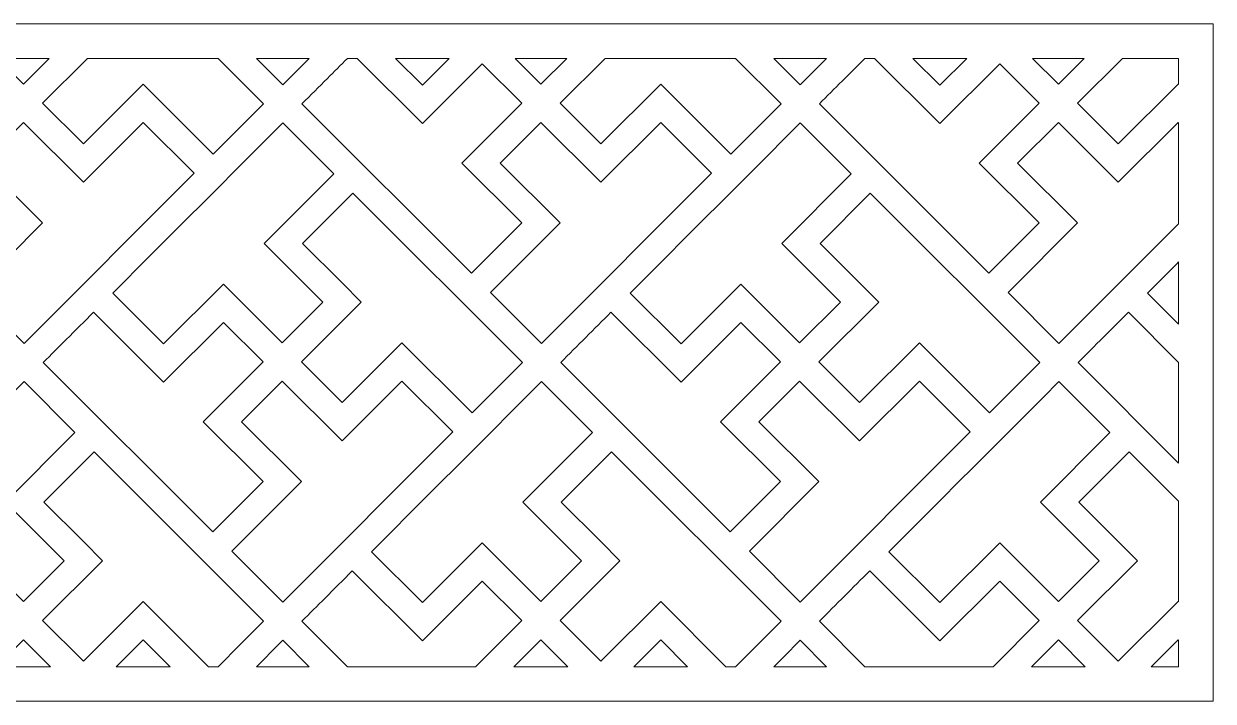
# Model space of a CAD drawing. Header units: centimetres. Extents: x -27 to -1.5, y 1.7 to 9.
# Drawn here: x -14.25 to -1.5, y 1.74 to 9 of the extents above; entities that cross this region are included whole.
import ezdxf

# ---------------------------------------------------------------- set-up
doc = ezdxf.new("R2010")
doc.units = ezdxf.units.CM
doc.header["$MEASUREMENT"] = 0
doc.layers.add('layer 1', color=7, linetype='Continuous')

msp = doc.modelspace()

# ---------------------------------------------------------------- linework, layer by layer
at = {"layer": 'layer 1', "color": 250, "lineweight": 9}
for points, knots in [([(-1.49729, 9.00077), (-1.49729, 9.00077), (-1.49728, 1.73594), (-1.49728, 1.73594), (-1.49728, 1.73594), (-1.49728, 1.73594), (-26.99689, 1.73594), (-26.99689, 1.73594), (-26.99689, 1.73594), (-26.99689, 1.73594), (-26.99688, 9.00077), (-26.99688, 9.00077), (-26.99688, 9.00077), (-26.99688, 9.00077), (-1.49729, 9.00077), (-1.49729, 9.00077)], [0, 0, 0, 0, 0.2, 0.2, 0.2, 0.2, 0.4, 0.4, 0.4, 0.4, 0.6, 0.6, 0.6, 0.6, 1, 1, 1, 1]), ([(-14.52953, 8.63025), (-14.52953, 8.63025), (-13.9775, 8.63025), (-13.9775, 8.63025), (-13.9775, 8.63025), (-13.9775, 8.63025), (-14.25351, 8.35424), (-14.25351, 8.35424), (-14.25351, 8.35424), (-14.25351, 8.35424), (-14.52953, 8.63025), (-14.52953, 8.63025)], [0, 0, 0, 0, 0.25, 0.25, 0.25, 0.25, 0.5, 0.5, 0.5, 0.5, 1, 1, 1, 1]), ([(-13.56655, 8.63025), (-13.56655, 8.63025), (-12.16651, 8.63025), (-12.16651, 8.63025), (-12.16651, 8.63025), (-12.16651, 8.63025), (-11.67858, 8.14235), (-11.67858, 8.14235), (-11.67858, 8.14235), (-11.67858, 8.14235), (-11.90011, 7.92081), (-11.90011, 7.92081), (-11.90011, 7.92081), (-11.90011, 7.92081), (-12.21799, 7.60295), (-12.21799, 7.60295), (-12.21799, 7.60295), (-12.21799, 7.60295), (-12.96927, 8.35424), (-12.96927, 8.35424), (-12.96927, 8.35424), (-12.96927, 8.35424), (-13.61137, 7.7121), (-13.61137, 7.7121), (-13.61137, 7.7121), (-13.61137, 7.7121), (-14.04802, 8.14876), (-14.04802, 8.14876), (-14.04802, 8.14876), (-14.04802, 8.14876), (-13.56655, 8.63025), (-13.56655, 8.63025)], [0, 0, 0, 0, 0.11111111, 0.11111111, 0.11111111, 0.11111111, 0.22222222, 0.22222222, 0.22222222, 0.22222222, 0.33333333, 0.33333333, 0.33333333, 0.33333333, 0.44444444, 0.44444444, 0.44444444, 0.44444444, 0.55555556, 0.55555556, 0.55555556, 0.55555556, 0.66666667, 0.66666667, 0.66666667, 0.66666667, 0.77777778, 0.77777778, 0.77777778, 0.77777778, 1, 1, 1, 1]), ([(-11.75553, 8.63025), (-11.75553, 8.63025), (-11.19065, 8.63025), (-11.19065, 8.63025), (-11.19065, 8.63025), (-11.19065, 8.63025), (-11.47307, 8.34782), (-11.47307, 8.34782), (-11.47307, 8.34782), (-11.47307, 8.34782), (-11.75553, 8.63025), (-11.75553, 8.63025)], [0, 0, 0, 0, 0.25, 0.25, 0.25, 0.25, 0.5, 0.5, 0.5, 0.5, 1, 1, 1, 1]), ([(-10.77969, 8.63025), (-10.77969, 8.63025), (-10.67676, 8.63025), (-10.67676, 8.63025), (-10.67676, 8.63025), (-10.67676, 8.63025), (-9.97694, 7.93045), (-9.97694, 7.93045), (-9.97694, 7.93045), (-9.97694, 7.93045), (-9.33479, 8.57256), (-9.33479, 8.57256), (-9.33479, 8.57256), (-9.33479, 8.57256), (-8.911, 8.14876), (-8.911, 8.14876), (-8.911, 8.14876), (-8.911, 8.14876), (-9.55314, 7.50664), (-9.55314, 7.50664), (-9.55314, 7.50664), (-9.55314, 7.50664), (-8.911, 6.8645), (-8.911, 6.8645), (-8.911, 6.8645), (-8.911, 6.8645), (-9.45039, 6.32513), (-9.45039, 6.32513), (-9.45039, 6.32513), (-9.45039, 6.32513), (-11.26764, 8.14235), (-11.26764, 8.14235), (-11.26764, 8.14235), (-11.17664, 8.2333), (-11.08566, 8.32429), (-10.99472, 8.41524), (-10.99472, 8.41524), (-10.92306, 8.48692), (-10.85133, 8.55859), (-10.77969, 8.63025)], [0, 0, 0, 0, 0.09090909, 0.09090909, 0.09090909, 0.09090909, 0.18181818, 0.18181818, 0.18181818, 0.18181818, 0.27272727, 0.27272727, 0.27272727, 0.27272727, 0.36363636, 0.36363636, 0.36363636, 0.36363636, 0.45454545, 0.45454545, 0.45454545, 0.45454545, 0.54545455, 0.54545455, 0.54545455, 0.54545455, 0.63636364, 0.63636364, 0.63636364, 0.63636364, 0.72727273, 0.72727273, 0.72727273, 0.72727273, 0.81818182, 0.81818182, 0.81818182, 0.81818182, 1, 1, 1, 1]), ([(-10.2658, 8.63025), (-10.2658, 8.63025), (-9.68806, 8.63025), (-9.68806, 8.63025), (-9.68806, 8.63025), (-9.68806, 8.63025), (-9.97694, 8.3414), (-9.97694, 8.3414), (-9.97694, 8.3414), (-9.97694, 8.3414), (-10.2658, 8.63025), (-10.2658, 8.63025)], [0, 0, 0, 0, 0.25, 0.25, 0.25, 0.25, 0.5, 0.5, 0.5, 0.5, 1, 1, 1, 1]), ([(-8.98153, 8.63025), (-8.98153, 8.63025), (-8.42951, 8.63025), (-8.42951, 8.63025), (-8.42951, 8.63025), (-8.42951, 8.63025), (-8.70553, 8.35424), (-8.70553, 8.35424), (-8.70553, 8.35424), (-8.70553, 8.35424), (-8.98153, 8.63025), (-8.98153, 8.63025)], [0, 0, 0, 0, 0.25, 0.25, 0.25, 0.25, 0.5, 0.5, 0.5, 0.5, 1, 1, 1, 1]), ([(-8.01853, 8.63025), (-8.01853, 8.63025), (-6.61851, 8.63025), (-6.61851, 8.63025), (-6.61851, 8.63025), (-6.61851, 8.63025), (-6.13059, 8.14235), (-6.13059, 8.14235), (-6.13059, 8.14235), (-6.13059, 8.14235), (-6.66997, 7.60295), (-6.66997, 7.60295), (-6.66997, 7.60295), (-6.66997, 7.60295), (-7.42126, 8.35424), (-7.42126, 8.35424), (-7.42126, 8.35424), (-7.42126, 8.35424), (-8.06337, 7.7121), (-8.06337, 7.7121), (-8.06337, 7.7121), (-8.06337, 7.7121), (-8.50004, 8.14876), (-8.50004, 8.14876), (-8.50004, 8.14876), (-8.50004, 8.14876), (-8.01853, 8.63025), (-8.01853, 8.63025)], [0, 0, 0, 0, 0.125, 0.125, 0.125, 0.125, 0.25, 0.25, 0.25, 0.25, 0.375, 0.375, 0.375, 0.375, 0.5, 0.5, 0.5, 0.5, 0.625, 0.625, 0.625, 0.625, 0.75, 0.75, 0.75, 0.75, 1, 1, 1, 1]), ([(-6.20758, 8.63025), (-6.20758, 8.63025), (-5.64267, 8.63025), (-5.64267, 8.63025), (-5.64267, 8.63025), (-5.64267, 8.63025), (-5.9251, 8.34779), (-5.9251, 8.34779), (-5.9251, 8.34779), (-5.9251, 8.34779), (-6.20758, 8.63025), (-6.20758, 8.63025)], [0, 0, 0, 0, 0.25, 0.25, 0.25, 0.25, 0.5, 0.5, 0.5, 0.5, 1, 1, 1, 1]), ([(-5.23171, 8.63025), (-5.23171, 8.63025), (-5.12878, 8.63025), (-5.12878, 8.63025), (-5.12878, 8.63025), (-5.12878, 8.63025), (-4.42895, 7.93045), (-4.42895, 7.93045), (-4.42895, 7.93045), (-4.42895, 7.93045), (-3.78681, 8.57256), (-3.78681, 8.57256), (-3.78681, 8.57256), (-3.78681, 8.57256), (-3.36303, 8.14876), (-3.36303, 8.14876), (-3.36303, 8.14876), (-3.36303, 8.14876), (-4.00514, 7.50664), (-4.00514, 7.50664), (-4.00514, 7.50664), (-4.00514, 7.50664), (-3.36303, 6.8645), (-3.36303, 6.8645), (-3.36303, 6.8645), (-3.36303, 6.8645), (-3.90241, 6.32513), (-3.90241, 6.32513), (-3.90241, 6.32513), (-3.90241, 6.32513), (-5.71964, 8.14235), (-5.71964, 8.14235), (-5.71964, 8.14235), (-5.55697, 8.30496), (-5.39435, 8.46764), (-5.23171, 8.63025)], [0, 0, 0, 0, 0.1, 0.1, 0.1, 0.1, 0.2, 0.2, 0.2, 0.2, 0.3, 0.3, 0.3, 0.3, 0.4, 0.4, 0.4, 0.4, 0.5, 0.5, 0.5, 0.5, 0.6, 0.6, 0.6, 0.6, 0.7, 0.7, 0.7, 0.7, 0.8, 0.8, 0.8, 0.8, 1, 1, 1, 1]), ([(-4.71782, 8.63025), (-4.71782, 8.63025), (-4.1401, 8.63025), (-4.1401, 8.63025), (-4.1401, 8.63025), (-4.1401, 8.63025), (-4.42895, 8.3414), (-4.42895, 8.3414), (-4.42895, 8.3414), (-4.42895, 8.3414), (-4.71782, 8.63025), (-4.71782, 8.63025)], [0, 0, 0, 0, 0.25, 0.25, 0.25, 0.25, 0.5, 0.5, 0.5, 0.5, 1, 1, 1, 1]), ([(-3.43357, 8.63025), (-3.43357, 8.63025), (-2.8815, 8.63025), (-2.8815, 8.63025), (-2.8815, 8.63025), (-2.8815, 8.63025), (-3.15755, 8.35424), (-3.15755, 8.35424), (-3.15755, 8.35424), (-3.15755, 8.35424), (-3.43357, 8.63025), (-3.43357, 8.63025)], [0, 0, 0, 0, 0.25, 0.25, 0.25, 0.25, 0.5, 0.5, 0.5, 0.5, 1, 1, 1, 1]), ([(-1.8678, 8.63025), (-1.8678, 8.63025), (-1.8678, 8.34875), (-1.8678, 8.34875), (-1.8678, 8.34875), (-1.8678, 8.34875), (-1.87328, 8.35424), (-1.87328, 8.35424), (-1.87328, 8.35424), (-1.87328, 8.35424), (-2.5154, 7.7121), (-2.5154, 7.7121), (-2.5154, 7.7121), (-2.5154, 7.7121), (-2.95209, 8.14876), (-2.95209, 8.14876), (-2.95209, 8.14876), (-2.95209, 8.14876), (-2.47054, 8.63025), (-2.47054, 8.63025), (-2.47054, 8.63025), (-2.47054, 8.63025), (-1.8678, 8.63025), (-1.8678, 8.63025)], [0, 0, 0, 0, 0.14285714, 0.14285714, 0.14285714, 0.14285714, 0.28571429, 0.28571429, 0.28571429, 0.28571429, 0.42857143, 0.42857143, 0.42857143, 0.42857143, 0.57142857, 0.57142857, 0.57142857, 0.57142857, 0.71428571, 0.71428571, 0.71428571, 0.71428571, 1, 1, 1, 1]), ([(-12.42347, 7.39747), (-12.42347, 7.39747), (-12.96927, 7.94331), (-12.96927, 7.94331), (-12.96927, 7.94331), (-12.96927, 7.94331), (-13.61137, 7.30115), (-13.61137, 7.30115), (-13.61137, 7.30115), (-13.61137, 7.30115), (-14.25351, 7.94331), (-14.25351, 7.94331), (-14.25351, 7.94331), (-14.25351, 7.94331), (-14.69016, 7.50664), (-14.69016, 7.50664), (-14.69016, 7.50664), (-14.69016, 7.50664), (-14.04802, 6.8645), (-14.04802, 6.8645), (-14.04802, 6.8645), (-14.04802, 6.8645), (-14.7929, 6.11961), (-14.7929, 6.11961), (-14.7929, 6.11961), (-14.7929, 6.11961), (-14.24705, 5.57384), (-14.24705, 5.57384), (-14.24705, 5.57384), (-14.24705, 5.57384), (-12.42347, 7.39747), (-12.42347, 7.39747)], [0, 0, 0, 0, 0.11111111, 0.11111111, 0.11111111, 0.11111111, 0.22222222, 0.22222222, 0.22222222, 0.22222222, 0.33333333, 0.33333333, 0.33333333, 0.33333333, 0.44444444, 0.44444444, 0.44444444, 0.44444444, 0.55555556, 0.55555556, 0.55555556, 0.55555556, 0.66666667, 0.66666667, 0.66666667, 0.66666667, 0.77777778, 0.77777778, 0.77777778, 0.77777778, 1, 1, 1, 1]), ([(-10.92729, 7.39108), (-10.92729, 7.39108), (-11.47309, 7.93685), (-11.47309, 7.93685), (-11.47309, 7.93685), (-12.08097, 7.32898), (-12.68886, 6.72107), (-13.29671, 6.11322), (-13.29671, 6.11322), (-13.29671, 6.11322), (-12.75092, 5.56741), (-12.75092, 5.56741), (-12.75092, 5.56741), (-12.75092, 5.56741), (-12.1088, 6.20955), (-12.1088, 6.20955), (-12.1088, 6.20955), (-12.1088, 6.20955), (-11.47953, 5.58025), (-11.47953, 5.58025), (-11.47953, 5.58025), (-11.47953, 5.58025), (-11.04285, 6.01689), (-11.04285, 6.01689), (-11.04285, 6.01689), (-11.04285, 6.01689), (-11.67214, 6.6462), (-11.67214, 6.6462), (-11.67214, 6.6462), (-11.67214, 6.6462), (-10.92729, 7.39108), (-10.92729, 7.39108)], [0, 0, 0, 0, 0.11111111, 0.11111111, 0.11111111, 0.11111111, 0.22222222, 0.22222222, 0.22222222, 0.22222222, 0.33333333, 0.33333333, 0.33333333, 0.33333333, 0.44444444, 0.44444444, 0.44444444, 0.44444444, 0.55555556, 0.55555556, 0.55555556, 0.55555556, 0.66666667, 0.66666667, 0.66666667, 0.66666667, 0.77777778, 0.77777778, 0.77777778, 0.77777778, 1, 1, 1, 1]), ([(-6.87545, 7.39747), (-6.87545, 7.39747), (-7.42128, 7.94331), (-7.42128, 7.94331), (-7.42128, 7.94331), (-7.42128, 7.94331), (-8.06337, 7.30115), (-8.06337, 7.30115), (-8.06337, 7.30115), (-8.06337, 7.30115), (-8.70553, 7.94331), (-8.70553, 7.94331), (-8.70553, 7.94331), (-8.70553, 7.94331), (-9.14218, 7.50664), (-9.14218, 7.50664), (-9.14218, 7.50664), (-9.14218, 7.50664), (-8.50004, 6.8645), (-8.50004, 6.8645), (-8.50004, 6.8645), (-8.50004, 6.8645), (-9.24493, 6.11961), (-9.24493, 6.11961), (-9.24493, 6.11961), (-9.24493, 6.11961), (-8.6991, 5.57384), (-8.6991, 5.57384), (-8.6991, 5.57384), (-8.6991, 5.57384), (-6.87545, 7.39747), (-6.87545, 7.39747)], [0, 0, 0, 0, 0.11111111, 0.11111111, 0.11111111, 0.11111111, 0.22222222, 0.22222222, 0.22222222, 0.22222222, 0.33333333, 0.33333333, 0.33333333, 0.33333333, 0.44444444, 0.44444444, 0.44444444, 0.44444444, 0.55555556, 0.55555556, 0.55555556, 0.55555556, 0.66666667, 0.66666667, 0.66666667, 0.66666667, 0.77777778, 0.77777778, 0.77777778, 0.77777778, 1, 1, 1, 1]), ([(-5.9251, 7.93686), (-6.53298, 7.32898), (-7.14089, 6.72107), (-7.74876, 6.11322), (-7.74876, 6.11322), (-7.74876, 6.11322), (-7.20293, 5.56741), (-7.20293, 5.56741), (-7.20293, 5.56741), (-7.20293, 5.56741), (-6.56081, 6.20955), (-6.56081, 6.20955), (-6.56081, 6.20955), (-6.56081, 6.20955), (-5.93152, 5.58025), (-5.93152, 5.58025), (-5.93152, 5.58025), (-5.93152, 5.58025), (-5.49485, 6.01689), (-5.49485, 6.01689), (-5.49485, 6.01689), (-5.49485, 6.01689), (-6.12418, 6.6462), (-6.12418, 6.6462), (-6.12418, 6.6462), (-6.12418, 6.6462), (-5.37931, 7.39108), (-5.37931, 7.39108), (-5.37931, 7.39108), (-5.37931, 7.39108), (-5.9251, 7.93686), (-5.9251, 7.93686)], [0, 0, 0, 0, 0.11111111, 0.11111111, 0.11111111, 0.11111111, 0.22222222, 0.22222222, 0.22222222, 0.22222222, 0.33333333, 0.33333333, 0.33333333, 0.33333333, 0.44444444, 0.44444444, 0.44444444, 0.44444444, 0.55555556, 0.55555556, 0.55555556, 0.55555556, 0.66666667, 0.66666667, 0.66666667, 0.66666667, 0.77777778, 0.77777778, 0.77777778, 0.77777778, 1, 1, 1, 1]), ([(-1.8678, 7.93778), (-1.8678, 7.93778), (-1.8678, 6.85717), (-1.8678, 6.85717), (-1.8678, 6.85717), (-1.8678, 6.85717), (-3.15114, 5.57384), (-3.15114, 5.57384), (-3.15114, 5.57384), (-3.15114, 5.57384), (-3.69691, 6.11961), (-3.69691, 6.11961), (-3.69691, 6.11961), (-3.69691, 6.11961), (-2.95209, 6.8645), (-2.95209, 6.8645), (-2.95209, 6.8645), (-2.95209, 6.8645), (-3.59419, 7.50664), (-3.59419, 7.50664), (-3.59419, 7.50664), (-3.59419, 7.50664), (-3.15755, 7.94331), (-3.15755, 7.94331), (-3.15755, 7.94331), (-3.15755, 7.94331), (-2.5154, 7.30115), (-2.5154, 7.30115), (-2.5154, 7.30115), (-2.5154, 7.30115), (-1.87328, 7.94331), (-1.87328, 7.94331), (-1.87328, 7.94331), (-1.87328, 7.94331), (-1.8678, 7.93778), (-1.8678, 7.93778)], [0, 0, 0, 0, 0.1, 0.1, 0.1, 0.1, 0.2, 0.2, 0.2, 0.2, 0.3, 0.3, 0.3, 0.3, 0.4, 0.4, 0.4, 0.4, 0.5, 0.5, 0.5, 0.5, 0.6, 0.6, 0.6, 0.6, 0.7, 0.7, 0.7, 0.7, 0.8, 0.8, 0.8, 0.8, 1, 1, 1, 1]), ([(-8.90461, 5.36835), (-8.90461, 5.36835), (-10.7218, 7.18556), (-10.7218, 7.18556), (-10.7218, 7.18556), (-10.7218, 7.18556), (-11.26118, 6.6462), (-11.26118, 6.6462), (-11.26118, 6.6462), (-11.26118, 6.6462), (-10.83741, 6.22236), (-10.83741, 6.22236), (-10.83741, 6.22236), (-10.83741, 6.22236), (-10.83741, 6.22236), (-10.83741, 6.22236), (-10.83741, 6.22236), (-10.83741, 6.22236), (-10.63191, 6.01689), (-10.63191, 6.01689), (-10.63191, 6.01689), (-10.63191, 6.01689), (-11.27403, 5.37478), (-11.27403, 5.37478), (-11.27403, 5.37478), (-11.27403, 5.37478), (-10.83741, 4.93812), (-10.83741, 4.93812), (-10.83741, 4.93812), (-10.83741, 4.93812), (-10.19526, 5.58027), (-10.19526, 5.58027), (-10.19526, 5.58027), (-10.19526, 5.58027), (-9.44395, 4.82898), (-9.44395, 4.82898), (-9.44395, 4.82898), (-9.44395, 4.82898), (-9.12612, 5.14681), (-9.12612, 5.14681), (-9.12612, 5.14681), (-9.12612, 5.14681), (-8.90461, 5.36835), (-8.90461, 5.36835)], [0, 0, 0, 0, 0.08333333, 0.08333333, 0.08333333, 0.08333333, 0.16666667, 0.16666667, 0.16666667, 0.16666667, 0.25, 0.25, 0.25, 0.25, 0.33333333, 0.33333333, 0.33333333, 0.33333333, 0.41666667, 0.41666667, 0.41666667, 0.41666667, 0.5, 0.5, 0.5, 0.5, 0.58333333, 0.58333333, 0.58333333, 0.58333333, 0.66666667, 0.66666667, 0.66666667, 0.66666667, 0.75, 0.75, 0.75, 0.75, 0.83333333, 0.83333333, 0.83333333, 0.83333333, 1, 1, 1, 1]), ([(-3.35659, 5.36835), (-3.35659, 5.36835), (-5.17382, 7.18556), (-5.17382, 7.18556), (-5.17382, 7.18556), (-5.17382, 7.18556), (-5.7132, 6.6462), (-5.7132, 6.6462), (-5.7132, 6.6462), (-5.7132, 6.6462), (-5.28939, 6.22236), (-5.28939, 6.22236), (-5.28939, 6.22236), (-5.28939, 6.22236), (-5.28939, 6.22236), (-5.28939, 6.22236), (-5.28939, 6.22236), (-5.28939, 6.22236), (-5.08392, 6.01689), (-5.08392, 6.01689), (-5.08392, 6.01689), (-5.08392, 6.01689), (-5.72606, 5.37478), (-5.72606, 5.37478), (-5.72606, 5.37478), (-5.72606, 5.37478), (-5.28939, 4.93812), (-5.28939, 4.93812), (-5.28939, 4.93812), (-5.28939, 4.93812), (-4.64727, 5.58025), (-4.64727, 5.58025), (-4.64727, 5.58025), (-4.64727, 5.58025), (-3.89598, 4.82898), (-3.89598, 4.82898), (-3.89598, 4.82898), (-3.89598, 4.82898), (-3.55247, 5.17251), (-3.55247, 5.17251), (-3.55247, 5.17251), (-3.55247, 5.17251), (-3.35659, 5.36835), (-3.35659, 5.36835)], [0, 0, 0, 0, 0.08333333, 0.08333333, 0.08333333, 0.08333333, 0.16666667, 0.16666667, 0.16666667, 0.16666667, 0.25, 0.25, 0.25, 0.25, 0.33333333, 0.33333333, 0.33333333, 0.33333333, 0.41666667, 0.41666667, 0.41666667, 0.41666667, 0.5, 0.5, 0.5, 0.5, 0.58333333, 0.58333333, 0.58333333, 0.58333333, 0.66666667, 0.66666667, 0.66666667, 0.66666667, 0.75, 0.75, 0.75, 0.75, 0.83333333, 0.83333333, 0.83333333, 0.83333333, 1, 1, 1, 1]), ([(-1.8678, 6.44619), (-1.8678, 6.44619), (-1.8678, 5.78022), (-1.8678, 5.78022), (-1.8678, 5.78022), (-1.8678, 5.78022), (-2.20078, 6.11322), (-2.20078, 6.11322), (-2.20078, 6.11322), (-2.08976, 6.22421), (-1.9788, 6.33523), (-1.8678, 6.44619)], [0, 0, 0, 0, 0.25, 0.25, 0.25, 0.25, 0.5, 0.5, 0.5, 0.5, 1, 1, 1, 1]), ([(-12.22437, 3.55115), (-12.22437, 3.55115), (-11.685, 4.09053), (-11.685, 4.09053), (-11.685, 4.09053), (-11.685, 4.09053), (-12.32713, 4.73263), (-12.32713, 4.73263), (-12.32713, 4.73263), (-12.32713, 4.73263), (-11.685, 5.37478), (-11.685, 5.37478), (-11.685, 5.37478), (-11.685, 5.37478), (-12.1088, 5.79857), (-12.1088, 5.79857), (-12.1088, 5.79857), (-12.1088, 5.79857), (-12.75092, 5.15645), (-12.75092, 5.15645), (-12.75092, 5.15645), (-12.75092, 5.15645), (-13.50223, 5.90774), (-13.50223, 5.90774), (-13.50223, 5.90774), (-13.59959, 5.81034), (-13.69697, 5.71297), (-13.79439, 5.61557), (-13.79439, 5.61557), (-13.87678, 5.53316), (-13.95923, 5.45076), (-14.04161, 5.36835), (-14.04161, 5.36835), (-14.04161, 5.36835), (-12.22437, 3.55115), (-12.22437, 3.55115)], [0, 0, 0, 0, 0.1, 0.1, 0.1, 0.1, 0.2, 0.2, 0.2, 0.2, 0.3, 0.3, 0.3, 0.3, 0.4, 0.4, 0.4, 0.4, 0.5, 0.5, 0.5, 0.5, 0.6, 0.6, 0.6, 0.6, 0.7, 0.7, 0.7, 0.7, 0.8, 0.8, 0.8, 0.8, 1, 1, 1, 1]), ([(-7.95423, 5.90774), (-8.13403, 5.72793), (-8.31381, 5.54816), (-8.4936, 5.36835), (-8.4936, 5.36835), (-8.4936, 5.36835), (-6.67638, 3.55115), (-6.67638, 3.55115), (-6.67638, 3.55115), (-6.67638, 3.55115), (-6.13701, 4.09053), (-6.13701, 4.09053), (-6.13701, 4.09053), (-6.13701, 4.09053), (-6.77915, 4.73265), (-6.77915, 4.73265), (-6.77915, 4.73265), (-6.77915, 4.73265), (-6.13701, 5.37478), (-6.13701, 5.37478), (-6.13701, 5.37478), (-6.13701, 5.37478), (-6.56081, 5.79857), (-6.56081, 5.79857), (-6.56081, 5.79857), (-6.56081, 5.79857), (-7.20293, 5.15645), (-7.20293, 5.15645), (-7.20293, 5.15645), (-7.20293, 5.15645), (-7.95423, 5.90774), (-7.95423, 5.90774)], [0, 0, 0, 0, 0.11111111, 0.11111111, 0.11111111, 0.11111111, 0.22222222, 0.22222222, 0.22222222, 0.22222222, 0.33333333, 0.33333333, 0.33333333, 0.33333333, 0.44444444, 0.44444444, 0.44444444, 0.44444444, 0.55555556, 0.55555556, 0.55555556, 0.55555556, 0.66666667, 0.66666667, 0.66666667, 0.66666667, 0.77777778, 0.77777778, 0.77777778, 0.77777778, 1, 1, 1, 1]), ([(-1.8678, 5.36928), (-1.8678, 5.36928), (-1.8678, 4.29047), (-1.8678, 4.29047), (-1.8678, 4.29047), (-1.8678, 4.29047), (-2.94563, 5.36835), (-2.94563, 5.36835), (-2.94563, 5.36835), (-2.76583, 5.54816), (-2.58606, 5.72793), (-2.40625, 5.90774), (-2.40625, 5.90774), (-2.40625, 5.90774), (-1.8678, 5.36928), (-1.8678, 5.36928)], [0, 0, 0, 0, 0.2, 0.2, 0.2, 0.2, 0.4, 0.4, 0.4, 0.4, 0.6, 0.6, 0.6, 0.6, 1, 1, 1, 1]), ([(-13.70127, 4.61706), (-13.70127, 4.61706), (-14.24705, 5.16288), (-14.24705, 5.16288), (-14.24705, 5.16288), (-14.85497, 4.55499), (-15.46285, 3.94709), (-16.07074, 3.33923), (-16.07074, 3.33923), (-16.07074, 3.33923), (-15.5249, 2.79341), (-15.5249, 2.79341), (-15.5249, 2.79341), (-15.5249, 2.79341), (-14.8828, 3.43553), (-14.8828, 3.43553), (-14.8828, 3.43553), (-14.8828, 3.43553), (-14.25352, 2.80627), (-14.25352, 2.80627), (-14.25352, 2.80627), (-14.25352, 2.80627), (-13.81686, 3.2429), (-13.81686, 3.2429), (-13.81686, 3.2429), (-13.81686, 3.2429), (-14.44615, 3.8722), (-14.44615, 3.8722), (-14.44615, 3.8722), (-14.44615, 3.8722), (-13.70127, 4.61706), (-13.70127, 4.61706)], [0, 0, 0, 0, 0.11111111, 0.11111111, 0.11111111, 0.11111111, 0.22222222, 0.22222222, 0.22222222, 0.22222222, 0.33333333, 0.33333333, 0.33333333, 0.33333333, 0.44444444, 0.44444444, 0.44444444, 0.44444444, 0.55555556, 0.55555556, 0.55555556, 0.55555556, 0.66666667, 0.66666667, 0.66666667, 0.66666667, 0.77777778, 0.77777778, 0.77777778, 0.77777778, 1, 1, 1, 1]), ([(-9.64946, 4.62351), (-9.64946, 4.62351), (-10.19526, 5.1693), (-10.19526, 5.1693), (-10.19526, 5.1693), (-10.19526, 5.1693), (-10.83741, 4.52714), (-10.83741, 4.52714), (-10.83741, 4.52714), (-10.83741, 4.52714), (-11.47953, 5.1693), (-11.47953, 5.1693), (-11.47953, 5.1693), (-11.47953, 5.1693), (-11.91618, 4.73265), (-11.91618, 4.73265), (-11.91618, 4.73265), (-11.91618, 4.73265), (-11.27403, 4.09053), (-11.27403, 4.09053), (-11.27403, 4.09053), (-11.27403, 4.09053), (-12.01892, 3.34563), (-12.01892, 3.34563), (-12.01892, 3.34563), (-12.01892, 3.34563), (-11.47309, 2.79985), (-11.47309, 2.79985), (-11.47309, 2.79985), (-11.47309, 2.79985), (-9.64946, 4.62351), (-9.64946, 4.62351)], [0, 0, 0, 0, 0.11111111, 0.11111111, 0.11111111, 0.11111111, 0.22222222, 0.22222222, 0.22222222, 0.22222222, 0.33333333, 0.33333333, 0.33333333, 0.33333333, 0.44444444, 0.44444444, 0.44444444, 0.44444444, 0.55555556, 0.55555556, 0.55555556, 0.55555556, 0.66666667, 0.66666667, 0.66666667, 0.66666667, 0.77777778, 0.77777778, 0.77777778, 0.77777778, 1, 1, 1, 1]), ([(-8.6991, 5.16288), (-9.30699, 4.55499), (-9.91487, 3.94709), (-10.52276, 3.33923), (-10.52276, 3.33923), (-10.52276, 3.33923), (-9.97694, 2.79341), (-9.97694, 2.79341), (-9.97694, 2.79341), (-9.97694, 2.79341), (-9.33479, 3.43553), (-9.33479, 3.43553), (-9.33479, 3.43553), (-9.33479, 3.43553), (-8.70553, 2.80627), (-8.70553, 2.80627), (-8.70553, 2.80627), (-8.70553, 2.80627), (-8.26888, 3.24288), (-8.26888, 3.24288), (-8.26888, 3.24288), (-8.26888, 3.24288), (-8.89816, 3.8722), (-8.89816, 3.8722), (-8.89816, 3.8722), (-8.89816, 3.8722), (-8.15328, 4.61706), (-8.15328, 4.61706), (-8.15328, 4.61706), (-8.15328, 4.61706), (-8.6991, 5.16288), (-8.6991, 5.16288)], [0, 0, 0, 0, 0.11111111, 0.11111111, 0.11111111, 0.11111111, 0.22222222, 0.22222222, 0.22222222, 0.22222222, 0.33333333, 0.33333333, 0.33333333, 0.33333333, 0.44444444, 0.44444444, 0.44444444, 0.44444444, 0.55555556, 0.55555556, 0.55555556, 0.55555556, 0.66666667, 0.66666667, 0.66666667, 0.66666667, 0.77777778, 0.77777778, 0.77777778, 0.77777778, 1, 1, 1, 1]), ([(-4.10149, 4.62351), (-4.10149, 4.62351), (-4.64726, 5.1693), (-4.64726, 5.1693), (-4.64726, 5.1693), (-4.64726, 5.1693), (-5.28939, 4.52714), (-5.28939, 4.52714), (-5.28939, 4.52714), (-5.28939, 4.52714), (-5.93152, 5.1693), (-5.93152, 5.1693), (-5.93152, 5.1693), (-5.93152, 5.1693), (-6.36819, 4.73265), (-6.36819, 4.73265), (-6.36819, 4.73265), (-6.36819, 4.73265), (-5.72606, 4.09052), (-5.72606, 4.09052), (-5.72606, 4.09052), (-5.72606, 4.09052), (-6.4709, 3.34563), (-6.4709, 3.34563), (-6.4709, 3.34563), (-6.4709, 3.34563), (-5.9251, 2.79985), (-5.9251, 2.79985), (-5.9251, 2.79985), (-5.9251, 2.79985), (-4.10149, 4.62351), (-4.10149, 4.62351)], [0, 0, 0, 0, 0.11111111, 0.11111111, 0.11111111, 0.11111111, 0.22222222, 0.22222222, 0.22222222, 0.22222222, 0.33333333, 0.33333333, 0.33333333, 0.33333333, 0.44444444, 0.44444444, 0.44444444, 0.44444444, 0.55555556, 0.55555556, 0.55555556, 0.55555556, 0.66666667, 0.66666667, 0.66666667, 0.66666667, 0.77777778, 0.77777778, 0.77777778, 0.77777778, 1, 1, 1, 1]), ([(-2.60532, 4.61706), (-2.60532, 4.61706), (-3.1511, 5.16288), (-3.1511, 5.16288), (-3.1511, 5.16288), (-3.75899, 4.55499), (-4.36689, 3.94709), (-4.97477, 3.33923), (-4.97477, 3.33923), (-4.97477, 3.33923), (-4.42895, 2.79341), (-4.42895, 2.79341), (-4.42895, 2.79341), (-4.42895, 2.79341), (-3.78681, 3.43553), (-3.78681, 3.43553), (-3.78681, 3.43553), (-3.78681, 3.43553), (-3.15755, 2.80627), (-3.15755, 2.80627), (-3.15755, 2.80627), (-3.15755, 2.80627), (-2.7209, 3.2429), (-2.7209, 3.2429), (-2.7209, 3.2429), (-2.7209, 3.2429), (-3.35016, 3.8722), (-3.35016, 3.8722), (-3.35016, 3.8722), (-3.35016, 3.8722), (-2.60532, 4.61706), (-2.60532, 4.61706)], [0, 0, 0, 0, 0.11111111, 0.11111111, 0.11111111, 0.11111111, 0.22222222, 0.22222222, 0.22222222, 0.22222222, 0.33333333, 0.33333333, 0.33333333, 0.33333333, 0.44444444, 0.44444444, 0.44444444, 0.44444444, 0.55555556, 0.55555556, 0.55555556, 0.55555556, 0.66666667, 0.66666667, 0.66666667, 0.66666667, 0.77777778, 0.77777778, 0.77777778, 0.77777778, 1, 1, 1, 1]), ([(-12.16651, 2.10642), (-12.16651, 2.10642), (-12.26945, 2.10642), (-12.26945, 2.10642), (-12.26945, 2.10642), (-12.26945, 2.10642), (-12.96927, 2.80627), (-12.96927, 2.80627), (-12.96927, 2.80627), (-12.96927, 2.80627), (-13.61137, 2.16412), (-13.61137, 2.16412), (-13.61137, 2.16412), (-13.61137, 2.16412), (-14.04802, 2.60079), (-14.04802, 2.60079), (-14.04802, 2.60079), (-14.04802, 2.60079), (-13.40589, 3.2429), (-13.40589, 3.2429), (-13.40589, 3.2429), (-13.40589, 3.2429), (-13.61137, 3.44838), (-13.61137, 3.44838), (-13.61137, 3.44838), (-13.61137, 3.44838), (-13.61137, 3.44838), (-13.61137, 3.44838), (-13.61137, 3.44838), (-13.61137, 3.44838), (-14.03519, 3.8722), (-14.03519, 3.8722), (-14.03519, 3.8722), (-14.03519, 3.8722), (-13.4958, 4.41157), (-13.4958, 4.41157), (-13.4958, 4.41157), (-13.4958, 4.41157), (-11.67858, 2.59436), (-11.67858, 2.59436), (-11.67858, 2.59436), (-11.67858, 2.59436), (-11.92577, 2.34714), (-11.92577, 2.34714), (-11.92577, 2.34714), (-11.92577, 2.34714), (-12.16651, 2.10642), (-12.16651, 2.10642)], [0, 0, 0, 0, 0.07692308, 0.07692308, 0.07692308, 0.07692308, 0.15384615, 0.15384615, 0.15384615, 0.15384615, 0.23076923, 0.23076923, 0.23076923, 0.23076923, 0.30769231, 0.30769231, 0.30769231, 0.30769231, 0.38461538, 0.38461538, 0.38461538, 0.38461538, 0.46153846, 0.46153846, 0.46153846, 0.46153846, 0.53846154, 0.53846154, 0.53846154, 0.53846154, 0.61538462, 0.61538462, 0.61538462, 0.61538462, 0.69230769, 0.69230769, 0.69230769, 0.69230769, 0.76923077, 0.76923077, 0.76923077, 0.76923077, 0.84615385, 0.84615385, 0.84615385, 0.84615385, 1, 1, 1, 1]), ([(-6.61851, 2.10642), (-6.61851, 2.10642), (-6.72145, 2.10642), (-6.72145, 2.10642), (-6.72145, 2.10642), (-6.72145, 2.10642), (-7.42128, 2.80627), (-7.42128, 2.80627), (-7.42128, 2.80627), (-7.42128, 2.80627), (-8.06337, 2.16412), (-8.06337, 2.16412), (-8.06337, 2.16412), (-8.06337, 2.16412), (-8.50004, 2.60079), (-8.50004, 2.60079), (-8.50004, 2.60079), (-8.50004, 2.60079), (-7.85794, 3.2429), (-7.85794, 3.2429), (-7.85794, 3.2429), (-7.85794, 3.2429), (-8.06337, 3.44838), (-8.06337, 3.44838), (-8.06337, 3.44838), (-8.06337, 3.44838), (-8.06337, 3.44838), (-8.06337, 3.44838), (-8.06337, 3.44838), (-8.06337, 3.44838), (-8.4872, 3.8722), (-8.4872, 3.8722), (-8.4872, 3.8722), (-8.4872, 3.8722), (-7.9478, 4.41157), (-7.9478, 4.41157), (-7.9478, 4.41157), (-7.9478, 4.41157), (-6.13059, 2.59436), (-6.13059, 2.59436), (-6.13059, 2.59436), (-6.13059, 2.59436), (-6.61851, 2.10642), (-6.61851, 2.10642)], [0, 0, 0, 0, 0.08333333, 0.08333333, 0.08333333, 0.08333333, 0.16666667, 0.16666667, 0.16666667, 0.16666667, 0.25, 0.25, 0.25, 0.25, 0.33333333, 0.33333333, 0.33333333, 0.33333333, 0.41666667, 0.41666667, 0.41666667, 0.41666667, 0.5, 0.5, 0.5, 0.5, 0.58333333, 0.58333333, 0.58333333, 0.58333333, 0.66666667, 0.66666667, 0.66666667, 0.66666667, 0.75, 0.75, 0.75, 0.75, 0.83333333, 0.83333333, 0.83333333, 0.83333333, 1, 1, 1, 1]), ([(-1.8678, 3.87953), (-1.8678, 3.87953), (-1.8678, 2.80075), (-1.8678, 2.80075), (-1.8678, 2.80075), (-1.8678, 2.80075), (-1.87328, 2.80627), (-1.87328, 2.80627), (-1.87328, 2.80627), (-1.87328, 2.80627), (-2.5154, 2.16412), (-2.5154, 2.16412), (-2.5154, 2.16412), (-2.5154, 2.16412), (-2.95209, 2.60079), (-2.95209, 2.60079), (-2.95209, 2.60079), (-2.95209, 2.60079), (-2.30991, 3.2429), (-2.30991, 3.2429), (-2.30991, 3.2429), (-2.30991, 3.2429), (-2.5154, 3.44838), (-2.5154, 3.44838), (-2.5154, 3.44838), (-2.5154, 3.44838), (-2.5154, 3.44838), (-2.5154, 3.44838), (-2.5154, 3.44838), (-2.5154, 3.44838), (-2.9392, 3.8722), (-2.9392, 3.8722), (-2.9392, 3.8722), (-2.9392, 3.8722), (-2.39981, 4.41157), (-2.39981, 4.41157), (-2.39981, 4.41157), (-2.39981, 4.41157), (-1.8678, 3.87953), (-1.8678, 3.87953)], [0, 0, 0, 0, 0.09090909, 0.09090909, 0.09090909, 0.09090909, 0.18181818, 0.18181818, 0.18181818, 0.18181818, 0.27272727, 0.27272727, 0.27272727, 0.27272727, 0.36363636, 0.36363636, 0.36363636, 0.36363636, 0.45454545, 0.45454545, 0.45454545, 0.45454545, 0.54545455, 0.54545455, 0.54545455, 0.54545455, 0.63636364, 0.63636364, 0.63636364, 0.63636364, 0.72727273, 0.72727273, 0.72727273, 0.72727273, 0.81818182, 0.81818182, 0.81818182, 0.81818182, 1, 1, 1, 1]), ([(-9.40533, 2.10642), (-9.40533, 2.10642), (-10.77969, 2.10642), (-10.77969, 2.10642), (-10.77969, 2.10642), (-10.77969, 2.10642), (-11.26764, 2.59436), (-11.26764, 2.59436), (-11.26764, 2.59436), (-11.18517, 2.67674), (-11.10278, 2.75915), (-11.02038, 2.84157), (-11.02038, 2.84157), (-10.92301, 2.93897), (-10.82561, 3.03633), (-10.72825, 3.13373), (-10.72825, 3.13373), (-10.72825, 3.13373), (-9.97694, 2.38245), (-9.97694, 2.38245), (-9.97694, 2.38245), (-9.97694, 2.38245), (-9.33479, 3.02459), (-9.33479, 3.02459), (-9.33479, 3.02459), (-9.33479, 3.02459), (-8.911, 2.60076), (-8.911, 2.60076), (-8.911, 2.60076), (-8.911, 2.60076), (-9.40533, 2.10642), (-9.40533, 2.10642)], [0, 0, 0, 0, 0.11111111, 0.11111111, 0.11111111, 0.11111111, 0.22222222, 0.22222222, 0.22222222, 0.22222222, 0.33333333, 0.33333333, 0.33333333, 0.33333333, 0.44444444, 0.44444444, 0.44444444, 0.44444444, 0.55555556, 0.55555556, 0.55555556, 0.55555556, 0.66666667, 0.66666667, 0.66666667, 0.66666667, 0.77777778, 0.77777778, 0.77777778, 0.77777778, 1, 1, 1, 1]), ([(-3.8574, 2.10642), (-3.8574, 2.10642), (-5.23171, 2.10642), (-5.23171, 2.10642), (-5.23171, 2.10642), (-5.23171, 2.10642), (-5.71964, 2.59436), (-5.71964, 2.59436), (-5.71964, 2.59436), (-5.53981, 2.77413), (-5.36004, 2.95394), (-5.18022, 3.13373), (-5.18022, 3.13373), (-5.18022, 3.13373), (-4.42895, 2.38245), (-4.42895, 2.38245), (-4.42895, 2.38245), (-4.42895, 2.38245), (-3.78681, 3.02459), (-3.78681, 3.02459), (-3.78681, 3.02459), (-3.78681, 3.02459), (-3.36303, 2.60076), (-3.36303, 2.60076), (-3.36303, 2.60076), (-3.36303, 2.60076), (-3.8574, 2.10642), (-3.8574, 2.10642)], [0, 0, 0, 0, 0.125, 0.125, 0.125, 0.125, 0.25, 0.25, 0.25, 0.25, 0.375, 0.375, 0.375, 0.375, 0.5, 0.5, 0.5, 0.5, 0.625, 0.625, 0.625, 0.625, 0.75, 0.75, 0.75, 0.75, 1, 1, 1, 1]), ([(-13.96464, 2.1064), (-13.96464, 2.1064), (-14.54235, 2.10642), (-14.54235, 2.10642), (-14.54235, 2.10642), (-14.54235, 2.10642), (-14.25351, 2.39531), (-14.25351, 2.39531), (-14.25351, 2.39531), (-14.25351, 2.39531), (-13.96464, 2.1064), (-13.96464, 2.1064)], [0, 0, 0, 0, 0.25, 0.25, 0.25, 0.25, 0.5, 0.5, 0.5, 0.5, 1, 1, 1, 1]), ([(-12.68039, 2.10642), (-12.68039, 2.10642), (-13.25811, 2.10642), (-13.25811, 2.10642), (-13.25811, 2.10642), (-13.25811, 2.10642), (-12.96927, 2.39531), (-12.96927, 2.39531), (-12.96927, 2.39531), (-12.96927, 2.39531), (-12.68039, 2.10642), (-12.68039, 2.10642)], [0, 0, 0, 0, 0.25, 0.25, 0.25, 0.25, 0.5, 0.5, 0.5, 0.5, 1, 1, 1, 1]), ([(-11.19065, 2.10642), (-11.19065, 2.10642), (-11.75553, 2.10642), (-11.75553, 2.10642), (-11.75553, 2.10642), (-11.66138, 2.20058), (-11.56724, 2.29473), (-11.47309, 2.38888), (-11.47309, 2.38888), (-11.47309, 2.38888), (-11.19065, 2.10642), (-11.19065, 2.10642)], [0, 0, 0, 0, 0.25, 0.25, 0.25, 0.25, 0.5, 0.5, 0.5, 0.5, 1, 1, 1, 1]), ([(-8.41667, 2.10642), (-8.41667, 2.10642), (-8.9944, 2.10642), (-8.9944, 2.10642), (-8.9944, 2.10642), (-8.9944, 2.10642), (-8.70553, 2.39531), (-8.70553, 2.39531), (-8.70553, 2.39531), (-8.70553, 2.39531), (-8.41667, 2.10642), (-8.41667, 2.10642)], [0, 0, 0, 0, 0.25, 0.25, 0.25, 0.25, 0.5, 0.5, 0.5, 0.5, 1, 1, 1, 1]), ([(-7.1324, 2.10642), (-7.1324, 2.10642), (-7.71013, 2.10642), (-7.71013, 2.10642), (-7.71013, 2.10642), (-7.71013, 2.10642), (-7.42126, 2.39531), (-7.42126, 2.39531), (-7.42126, 2.39531), (-7.42126, 2.39531), (-7.1324, 2.10642), (-7.1324, 2.10642)], [0, 0, 0, 0, 0.25, 0.25, 0.25, 0.25, 0.5, 0.5, 0.5, 0.5, 1, 1, 1, 1]), ([(-5.64267, 2.10642), (-5.64267, 2.10642), (-6.20758, 2.10642), (-6.20758, 2.10642), (-6.20758, 2.10642), (-6.11342, 2.2006), (-6.01927, 2.29473), (-5.9251, 2.38888), (-5.9251, 2.38888), (-5.9251, 2.38888), (-5.64267, 2.10642), (-5.64267, 2.10642)], [0, 0, 0, 0, 0.25, 0.25, 0.25, 0.25, 0.5, 0.5, 0.5, 0.5, 1, 1, 1, 1]), ([(-2.86867, 2.10642), (-2.86867, 2.10642), (-3.44639, 2.10642), (-3.44639, 2.10642), (-3.44639, 2.10642), (-3.44639, 2.10642), (-3.15755, 2.39531), (-3.15755, 2.39531), (-3.15755, 2.39531), (-3.15755, 2.39531), (-2.86867, 2.10642), (-2.86867, 2.10642)], [0, 0, 0, 0, 0.25, 0.25, 0.25, 0.25, 0.5, 0.5, 0.5, 0.5, 1, 1, 1, 1]), ([(-1.8678, 2.38981), (-1.8678, 2.38981), (-1.8678, 2.10642), (-1.8678, 2.10642), (-1.8678, 2.10642), (-1.8678, 2.10642), (-2.16216, 2.10642), (-2.16216, 2.10642), (-2.16216, 2.10642), (-2.16216, 2.10642), (-1.87328, 2.39531), (-1.87328, 2.39531), (-1.87328, 2.39531), (-1.87328, 2.39531), (-1.8678, 2.38981), (-1.8678, 2.38981)], [0, 0, 0, 0, 0.2, 0.2, 0.2, 0.2, 0.4, 0.4, 0.4, 0.4, 0.6, 0.6, 0.6, 0.6, 1, 1, 1, 1])]:
    msp.add_open_spline(points, degree=3, knots=knots, dxfattribs=at)

doc.saveas('drawing.dxf')
